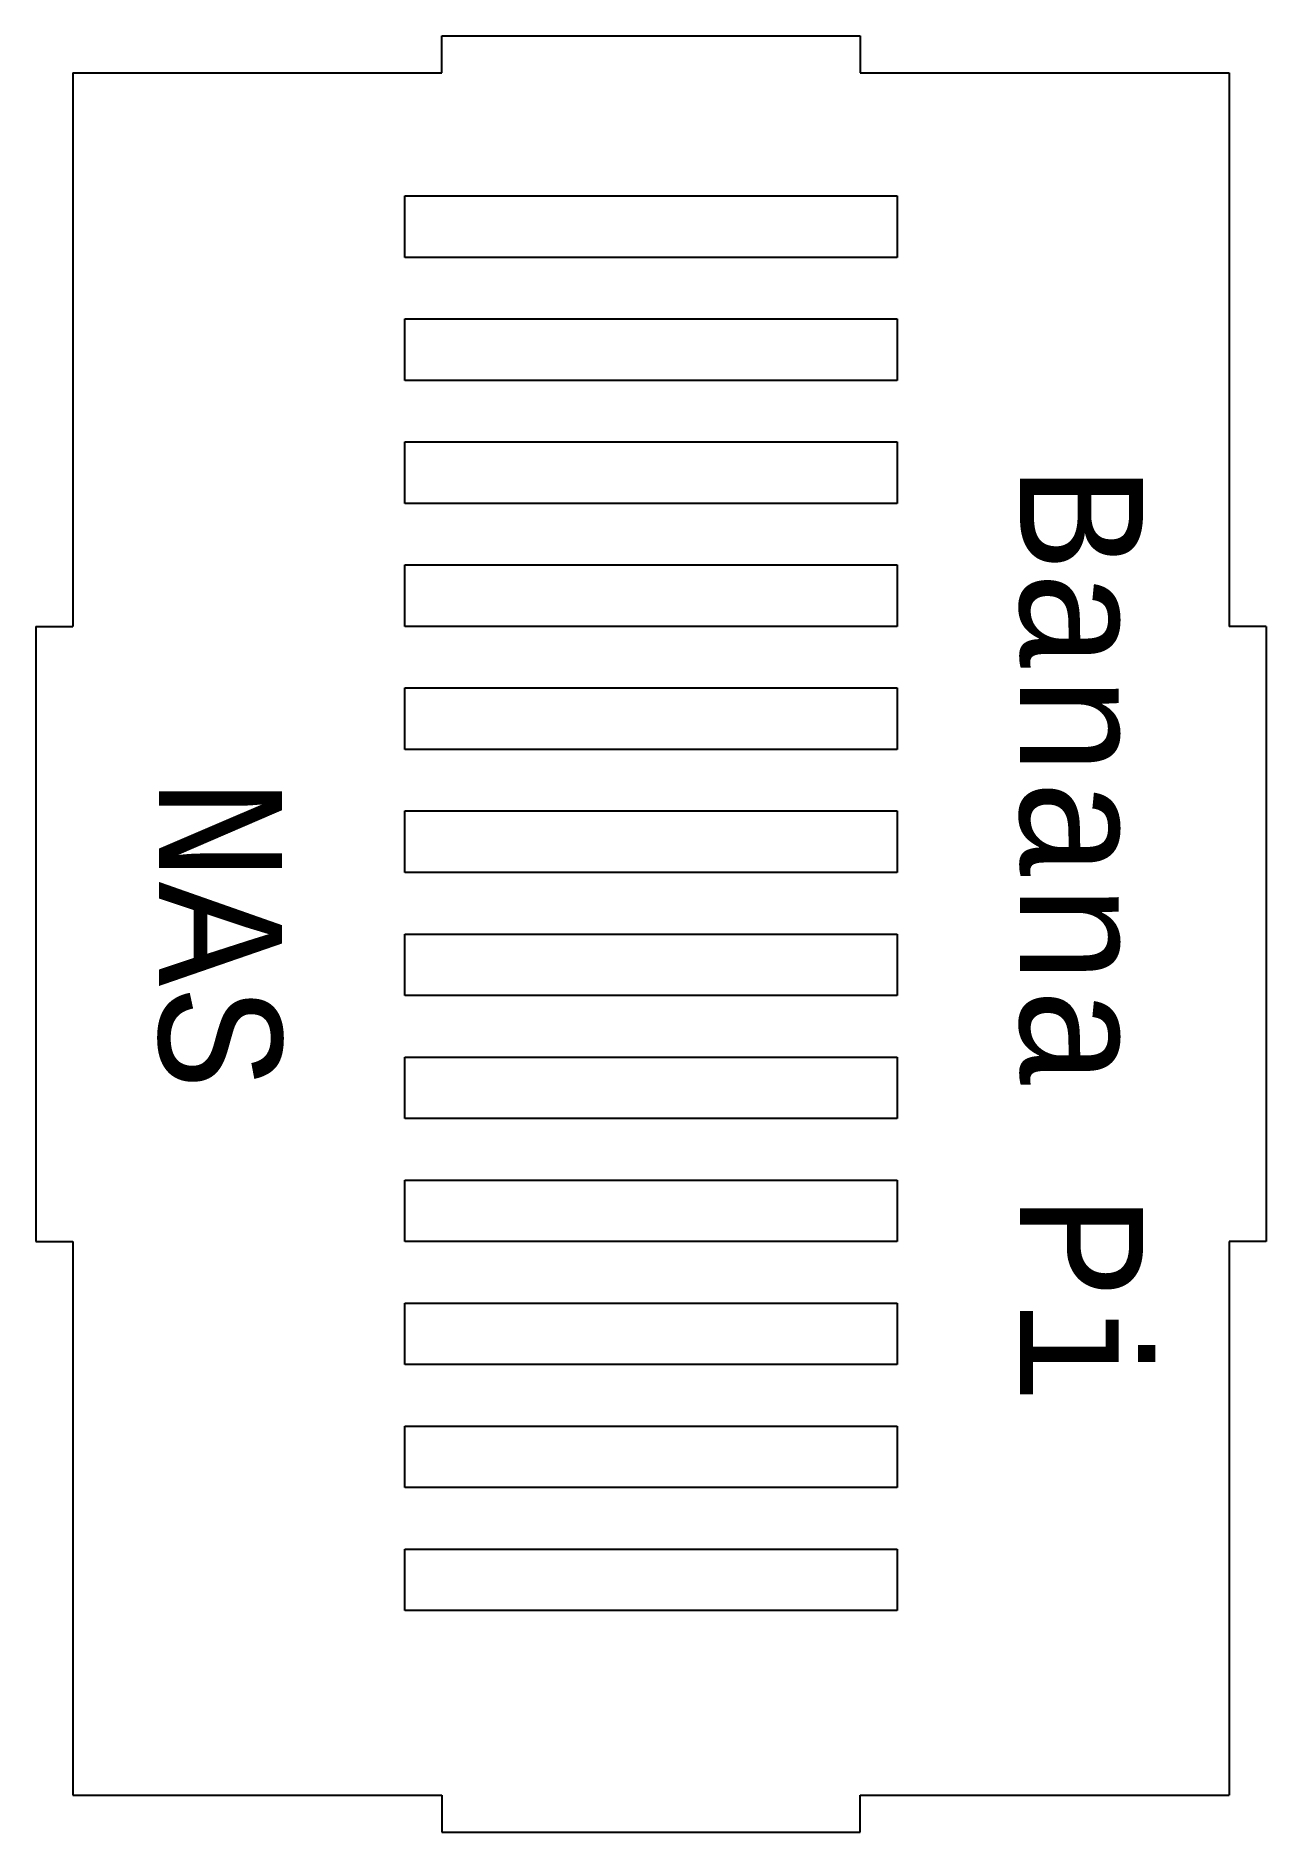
# Model space of a CAD drawing. Header units: millimetres. Extents: x -50 to 50, y -73 to 73.
import ezdxf
from ezdxf.enums import TextEntityAlignment as Align

# ---------------------------------------------------------------- set-up
doc = ezdxf.new("R2010")
doc.units = ezdxf.units.MM
doc.layers.get('0').update_dxf_attribs({"linetype": 'CONTINUOUS', "true_color": 0x000000})
doc.styles.add('textstyle0', font='')
doc.styles.add('textstyle1', font='')
doc.styles.get('textstyle0').set_extended_font_data('Monospace')
doc.styles.get('textstyle1').set_extended_font_data('Monospace')

msp = doc.modelspace()

# ---------------------------------------------------------------- linework, layer by layer
for p, q in [((-17, 70), (-17, 73)), ((-17, 73), (17, 73)), ((17, 73), (17, 70)), ((-47, 70), (-17, 70)), ((-47, 70), (-47, 25)), ((17, 70), (47, 70)), ((47, 70), (47, 25)), ((-20, 60), (20, 60)), ((-20, 55), (-20, 60)), ((20, 60), (20, 55)), ((20, 55), (-20, 55)), ((-20, 50), (20, 50)), ((-20, 45), (-20, 50)), ((20, 50), (20, 45)), ((20, 45), (-20, 45)), ((-20, 40), (20, 40)), ((-20, 35), (-20, 40)), ((20, 40), (20, 35)), ((20, 35), (-20, 35)), ((-20, 30), (20, 30)), ((-20, 25), (-20, 30)), ((20, 30), (20, 25)), ((-50, 25), (-50, 25)), ((-50, 25), (-47, 25)), ((-50, 25), (-50, -25)), ((20, 25), (-20, 25)), ((50, 25), (47, 25)), ((50, 25), (50, 25)), ((50, 25), (50, -25)), ((-20, 20), (20, 20)), ((-20, 15), (-20, 20)), ((20, 20), (20, 15)), ((20, 15), (-20, 15)), ((-20, 10), (20, 10)), ((-20, 5), (-20, 10)), ((20, 10), (20, 5)), ((20, 5), (-20, 5)), ((-20, 0), (20, 0)), ((-20, -5), (-20, 0)), ((20, 0), (20, -5)), ((20, -5), (-20, -5)), ((-20, -10), (20, -10)), ((-20, -15), (-20, -10)), ((20, -10), (20, -15)), ((20, -15), (-20, -15)), ((-20, -20), (20, -20)), ((-20, -25), (-20, -20)), ((20, -20), (20, -25)), ((-50, -25), (-47, -25)), ((-47, -25), (-47, -70)), ((20, -25), (-20, -25)), ((50, -25), (47, -25)), ((47, -25), (47, -70)), ((-20, -30), (20, -30)), ((-20, -35), (-20, -30)), ((20, -30), (20, -35)), ((20, -35), (-20, -35)), ((-20, -40), (20, -40)), ((-20, -45), (-20, -40)), ((20, -40), (20, -45)), ((20, -45), (-20, -45)), ((-20, -50), (20, -50)), ((-20, -55), (-20, -50)), ((20, -50), (20, -55)), ((20, -55), (-20, -55)), ((-47, -70), (-17, -70)), ((-17, -70), (-17, -73)), ((17, -70), (47, -70)), ((17, -73), (17, -70)), ((-17, -73), (17, -73))]:
    msp.add_line(p, q)

# ---------------------------------------------------------------- texts
for s, style, p in [('Banana Pi', 'textstyle0', (40, 0)), ('NAS', 'textstyle1', (-30, 0))]:
    msp.add_text(s, height=10, rotation=270, dxfattribs=dict(style=style)).set_placement(p, align=Align.TOP_CENTER)

doc.saveas('drawing.dxf')
